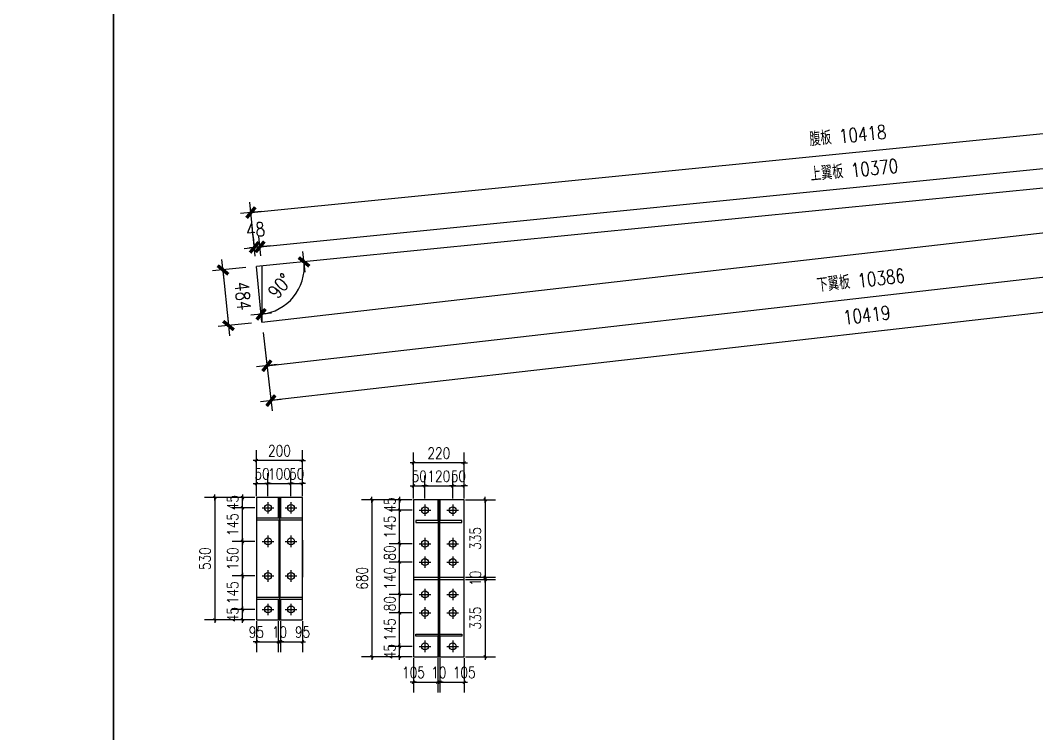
# Model space of a CAD drawing. Header units: millimetres. Extents: x 2287919 to 2522484, y -1845182 to -1736911.
# Drawn here: x 2450396 to 2459196, y -1822726 to -1816546 of the extents above; entities that cross this region are included whole.
import ezdxf

# ---------------------------------------------------------------- set-up
doc = ezdxf.new("R2010")
doc.units = ezdxf.units.MM
doc.header["$LTSCALE"] = 1000
doc.header["$PDMODE"] = 34
doc.styles.add('DIM_FONT', font='simplex.shx', dxfattribs={"width": 0.8, "bigfont": 'hztxt.shx'})
doc.dimstyles.new('WGH(1)', dxfattribs={"dimscale": 1.2, "dimtxt": 100, "dimasz": 0.5, "dimexe": 75, "dimexo": 75, "dimgap": 75, "dimtad": 1, "dimdec": 0, "dimzin": 0, "dimdsep": 46, "dimtxsty": 'DIM_FONT', "dimblk1": '_DIMX', "dimblk2": '_DIMX', "dimsah": 1, "dimcen": 0.09, "dimclrd": 3, "dimclre": 3, "dimclrt": 7, "dimadec": 0, "dimazin": 0, "dimtfac": 1, "dimtdec": 0, "dimtix": 1, "dimtmove": 2, "dimatfit": 3, "dimldrblk": '_DIMX', "dimfxl": 1, "dimtolj": 1, "dimtzin": 0, "dimarcsym": 0})

# ---------------------------------------------------------------- blocks, each defined once
blk = doc.blocks.new('_DIMX')
blk.add_line((-150, 0), (150, 0))
at = {"const_width": 50}
blk.add_lwpolyline([(-70, -70), (70, 70)], dxfattribs=at)
blk = doc.blocks.new('*D1048')
at = {"color": 3, "lineweight": -2}
for p, q in [((2452350.4, -1818688.9), (2452061.5, -1818717.8)), ((2452151.1, -1818709.5), (2452199.1, -1819189.9)), ((2452398.5, -1819170.5), (2452109.6, -1819199.4))]:
    blk.add_line(p, q, dxfattribs=at)
at = {"layer": 'Defpoints', "color": 0}
for p in [(2452440, -1818680), (2452199.1, -1819190.5), (2452488.1, -1819161.6)]:
    blk.add_point(p, dxfattribs=at)
at = {"color": 3, "lineweight": -2, "xscale": 0.6, "yscale": 0.6, "zscale": 0.6}
for p, rotation in [((2452151, -1818708.9), 95.70375005285285), ((2452199.1, -1819190.5), 275.7037500528529)]:
    blk.add_blockref('_DIMX', p, dxfattribs=dict(at, rotation=rotation))
at = {"color": 7, "insert": (2452324.4, -1818934.7), "char_height": 120, "attachment_point": 5, "rotation": 275.70375, "style": 'DIM_FONT'}
blk.add_mtext('\\A1;484', dxfattribs=at)
blk = doc.blocks.new('*D1050')
at = {"color": 3, "lineweight": -2}
for p, q in [((2452431.1, -1818590.4), (2452414.4, -1818423.3)), ((2452479.2, -1818585.6), (2452462.5, -1818418.5)), ((2452422.7, -1818512.9), (2452422.1, -1818513)), ((2452423.3, -1818512.8), (2452471.4, -1818508)), ((2452472, -1818508), (2452472.6, -1818507.9))]:
    blk.add_line(p, q, dxfattribs=at)
at = {"layer": 'Defpoints', "color": 0}
for p in [(2452471.4, -1818508), (2452440, -1818680), (2452488.1, -1818675.2)]:
    blk.add_point(p, dxfattribs=at)
at = {"color": 3, "lineweight": -2, "xscale": 0.6, "yscale": 0.6, "zscale": 0.6}
for p, rotation in [((2452423.3, -1818512.8), 5.703750052342507), ((2452471.4, -1818508), 185.7037500523425)]:
    blk.add_blockref('_DIMX', p, dxfattribs=dict(at, rotation=rotation))
at = {"color": 7, "insert": (2452432.4, -1818361.2), "char_height": 120, "attachment_point": 5, "rotation": 5.70375, "style": 'DIM_FONT'}
blk.add_mtext('\\A1;48', dxfattribs=at)
blk = doc.blocks.new('*D1051')
at = {"color": 3, "lineweight": -2}
for p, q in [((2462797.7, -1817555), (2462781, -1817387.9)), ((2452472, -1818508), (2462789.3, -1817477.5)), ((2452479.2, -1818585.6), (2452462.5, -1818418.5))]:
    blk.add_line(p, q, dxfattribs=at)
at = {"layer": 'Defpoints', "color": 0}
for p in [(2462789.9, -1817477.4), (2462806.6, -1817644.6), (2452488.1, -1818675.2)]:
    blk.add_point(p, dxfattribs=at)
at = {"color": 3, "lineweight": -2, "xscale": 0.6, "yscale": 0.6, "zscale": 0.6}
for p, rotation in [((2462789.9, -1817477.4), 5.703750052297702), ((2452471.4, -1818508), 185.7037500522977)]:
    blk.add_blockref('_DIMX', p, dxfattribs=dict(at, rotation=rotation))
at = {"color": 7, "insert": (2457615.7, -1817843.5), "char_height": 120, "attachment_point": 5, "rotation": 5.70375, "style": 'DIM_FONT'}
blk.add_mtext('\\A1;上翼板 10370', dxfattribs=at)
blk = doc.blocks.new('*D1052')
at = {"color": 3, "lineweight": -2}
for p, q in [((2462797.7, -1817555), (2462750.9, -1817086.8)), ((2452393.8, -1818211.7), (2462759.2, -1817176.4)), ((2452431.1, -1818590.4), (2452384.3, -1818122.2))]:
    blk.add_line(p, q, dxfattribs=at)
at = {"layer": 'Defpoints', "color": 0}
for p in [(2462759.8, -1817176.4), (2462806.6, -1817644.6), (2452440, -1818680)]:
    blk.add_point(p, dxfattribs=at)
at = {"color": 3, "lineweight": -2, "xscale": 0.6, "yscale": 0.6, "zscale": 0.6}
for p, rotation in [((2462759.8, -1817176.4), 5.703750052841298), ((2452393.2, -1818211.8), 185.7037500528413)]:
    blk.add_blockref('_DIMX', p, dxfattribs=dict(at, rotation=rotation))
at = {"color": 7, "insert": (2457561.6, -1817544.8), "char_height": 120, "attachment_point": 5, "rotation": 5.70375, "style": 'DIM_FONT'}
blk.add_mtext('\\A1;腹板 10418', dxfattribs=at)
blk = doc.blocks.new('*D1053')
at = {"color": 3, "lineweight": -2}
for p, q in [((2462816.8, -1818069.7), (2462860, -1818446.9)), ((2452531.9, -1819538.7), (2462849.2, -1818357.5)), ((2452498.3, -1819251), (2452541.5, -1819628.2))]:
    blk.add_line(p, q, dxfattribs=at)
at = {"layer": 'Defpoints', "color": 0}
for p in [(2462806.6, -1817980.2), (2462849.8, -1818357.4), (2452488.1, -1819161.6)]:
    blk.add_point(p, dxfattribs=at)
at = {"color": 3, "lineweight": -2, "xscale": 0.6, "yscale": 0.6, "zscale": 0.6}
for p, rotation in [((2462849.8, -1818357.4), 6.531281720884566), ((2452531.3, -1819538.8), 186.5312817208846)]:
    blk.add_blockref('_DIMX', p, dxfattribs=dict(at, rotation=rotation))
at = {"color": 7, "insert": (2457673.5, -1818799.1), "char_height": 120, "attachment_point": 5, "rotation": 6.53128, "style": 'DIM_FONT'}
blk.add_mtext('\\A1;下翼板 10386', dxfattribs=at)
blk = doc.blocks.new('*D1055')
at = {"color": 3, "lineweight": -2}
for p, q in [((2462850, -1818065.9), (2462927.8, -1818745.2)), ((2462916.9, -1818655.8), (2452566.5, -1819840.8)), ((2452498.3, -1819251), (2452576.1, -1819930.3))]:
    blk.add_line(p, q, dxfattribs=at)
at = {"layer": 'Defpoints', "color": 0}
for p in [(2462839.7, -1817976.4), (2452488.1, -1819161.6), (2452565.9, -1819840.9)]:
    blk.add_point(p, dxfattribs=at)
at = {"color": 3, "lineweight": -2, "xscale": 0.6, "yscale": 0.6, "zscale": 0.6}
for p, rotation in [((2462917.5, -1818655.7), 6.531281720884082), ((2452565.9, -1819840.9), 186.5312817208841)]:
    blk.add_blockref('_DIMX', p, dxfattribs=dict(at, rotation=rotation))
at = {"color": 7, "insert": (2457724.6, -1819099.3), "char_height": 120, "attachment_point": 5, "rotation": 6.53128, "style": 'DIM_FONT'}
blk.add_mtext('\\A1;10419', dxfattribs=at)
blk = doc.blocks.new('*D1056')
at = {"color": 3, "lineweight": -2}
blk.add_arc((2452440, -1818680), 414.8, 275.78663, 5.62087, dxfattribs=at)
at = {"layer": 'Defpoints', "color": 0}
for p in [(2462806.6, -1817644.6), (2452440, -1818680), (2452440, -1818680), (2452682.1, -1819016.8), (2452488.1, -1819161.6)]:
    blk.add_point(p, dxfattribs=at)
at = {"color": 3, "lineweight": -2, "xscale": 0.6, "yscale": 0.6, "zscale": 0.6}
for p, rotation in [((2452852.7, -1818638.8), 95.66231067975106), ((2452481.2, -1819092.7), 185.745189425958)]:
    blk.add_blockref('_DIMX', p, dxfattribs=dict(at, rotation=rotation))
at = {"color": 7, "insert": (2452644.9, -1818847.7), "char_height": 120, "attachment_point": 5, "rotation": 50.70375, "style": 'DIM_FONT'}
blk.add_mtext('\\A1;90°', dxfattribs=at)
blk = doc.blocks.new('*D1057')
at = {"color": 3, "lineweight": -2}
blk.add_arc((2462806.6, -1817644.6), 268.4, 185.83181, 275.57569, dxfattribs=at)
at = {"layer": 'Defpoints', "color": 0}
for p in [(2462806.6, -1817644.6), (2462806.6, -1817644.6), (2462588.6, -1817801.3), (2462839.7, -1817976.4), (2452440, -1818680)]:
    blk.add_point(p, dxfattribs=at)
at = {"color": 3, "lineweight": -2, "xscale": 0.6, "yscale": 0.6, "zscale": 0.6}
for p, rotation in [((2462539.5, -1817671.3), 95.76778192377634), ((2462833.3, -1817911.7), 5.639718181993967)]:
    blk.add_blockref('_DIMX', p, dxfattribs=dict(at, rotation=rotation))
at = {"color": 7, "insert": (2462731.6, -1817736.2), "char_height": 120, "attachment_point": 5, "rotation": 320.70375, "style": 'DIM_FONT'}
blk.add_mtext('\\A1;90°', dxfattribs=at)
blk = doc.blocks.new('*D1027')
at = {"color": 3, "lineweight": -2}
for p, q in [((2452428, -1821650), (2452230, -1821650)), ((2452320, -1821649.82), (2452320, -1821649.64)), ((2452320, -1821740), (2452320, -1821650)), ((2452428, -1821740), (2452230, -1821740)), ((2452320, -1821740.18), (2452320, -1821740.36))]:
    blk.add_line(p, q, dxfattribs=at)
at = {"layer": 'Defpoints', "color": 0}
for p in [(2452320, -1821650), (2452440, -1821650), (2452440, -1821740)]:
    blk.add_point(p, dxfattribs=at)
at = {"color": 3, "lineweight": -2, "xscale": 0.18, "yscale": 0.18, "zscale": 0.18}
for p, rotation in [((2452320, -1821650), 270), ((2452320, -1821740), 90)]:
    blk.add_blockref('_DIMX', p, dxfattribs=dict(at, rotation=rotation))
at = {"color": 7, "insert": (2452236, -1821695), "char_height": 96, "attachment_point": 5, "rotation": 90, "style": 'DIM_FONT'}
blk.add_mtext('\\A1;45', dxfattribs=at)
blk = doc.blocks.new('*D1028')
at = {"color": 3, "lineweight": -2}
for p, q in [((2452428, -1821360), (2452230, -1821360)), ((2452320, -1821649.82), (2452320, -1821360.18)), ((2452428, -1821650), (2452230, -1821650))]:
    blk.add_line(p, q, dxfattribs=at)
at = {"layer": 'Defpoints', "color": 0}
for p in [(2452320, -1821360), (2452440, -1821360), (2452440, -1821650)]:
    blk.add_point(p, dxfattribs=at)
at = {"color": 3, "lineweight": -2, "xscale": 0.18, "yscale": 0.18, "zscale": 0.18}
for p, rotation in [((2452320, -1821360), 90), ((2452320, -1821650), 270)]:
    blk.add_blockref('_DIMX', p, dxfattribs=dict(at, rotation=rotation))
at = {"color": 7, "insert": (2452236, -1821505), "char_height": 96, "attachment_point": 5, "rotation": 90, "style": 'DIM_FONT'}
blk.add_mtext('\\A1;145', dxfattribs=at)
blk = doc.blocks.new('*D1029')
at = {"color": 3, "lineweight": -2}
for p, q in [((2452428, -1821060), (2452230, -1821060)), ((2452320, -1821359.82), (2452320, -1821060.18)), ((2452428, -1821360), (2452230, -1821360))]:
    blk.add_line(p, q, dxfattribs=at)
at = {"layer": 'Defpoints', "color": 0}
for p in [(2452320, -1821060), (2452440, -1821060), (2452440, -1821360)]:
    blk.add_point(p, dxfattribs=at)
at = {"color": 3, "lineweight": -2, "xscale": 0.18, "yscale": 0.18, "zscale": 0.18}
for p, rotation in [((2452320, -1821060), 90), ((2452320, -1821360), 270)]:
    blk.add_blockref('_DIMX', p, dxfattribs=dict(at, rotation=rotation))
at = {"color": 7, "insert": (2452236, -1821210), "char_height": 96, "attachment_point": 5, "rotation": 90, "style": 'DIM_FONT'}
blk.add_mtext('\\A1;150', dxfattribs=at)
blk = doc.blocks.new('*D1030')
at = {"color": 3, "lineweight": -2}
for p, q in [((2452428, -1820770), (2452230, -1820770)), ((2452320, -1821059.82), (2452320, -1820770.18)), ((2452428, -1821060), (2452230, -1821060))]:
    blk.add_line(p, q, dxfattribs=at)
at = {"layer": 'Defpoints', "color": 0}
for p in [(2452320, -1820770), (2452440, -1820770), (2452440, -1821060)]:
    blk.add_point(p, dxfattribs=at)
at = {"color": 3, "lineweight": -2, "xscale": 0.18, "yscale": 0.18, "zscale": 0.18}
for p, rotation in [((2452320, -1820770), 90), ((2452320, -1821060), 270)]:
    blk.add_blockref('_DIMX', p, dxfattribs=dict(at, rotation=rotation))
at = {"color": 7, "insert": (2452236, -1820915), "char_height": 96, "attachment_point": 5, "rotation": 90, "style": 'DIM_FONT'}
blk.add_mtext('\\A1;145', dxfattribs=at)
blk = doc.blocks.new('*D1031')
at = {"color": 3, "lineweight": -2}
for p, q in [((2452428, -1820680), (2452230, -1820680)), ((2452320, -1820679.82), (2452320, -1820679.64)), ((2452320, -1820770), (2452320, -1820680)), ((2452428, -1820770), (2452230, -1820770)), ((2452320, -1820770.18), (2452320, -1820770.36))]:
    blk.add_line(p, q, dxfattribs=at)
at = {"layer": 'Defpoints', "color": 0}
for p in [(2452320, -1820680), (2452440, -1820680), (2452440, -1820770)]:
    blk.add_point(p, dxfattribs=at)
at = {"color": 3, "lineweight": -2, "xscale": 0.18, "yscale": 0.18, "zscale": 0.18}
for p, rotation in [((2452320, -1820680), 270), ((2452320, -1820770), 90)]:
    blk.add_blockref('_DIMX', p, dxfattribs=dict(at, rotation=rotation))
at = {"color": 7, "insert": (2452236, -1820725), "char_height": 96, "attachment_point": 5, "rotation": 90, "style": 'DIM_FONT'}
blk.add_mtext('\\A1;45', dxfattribs=at)
blk = doc.blocks.new('*D1032')
at = {"color": 3, "lineweight": -2}
for p, q in [((2452440, -1820668), (2452440, -1820470)), ((2452540, -1820668), (2452540, -1820470)), ((2452439.82, -1820560), (2452439.64, -1820560)), ((2452440, -1820560), (2452540, -1820560)), ((2452540.18, -1820560), (2452540.36, -1820560))]:
    blk.add_line(p, q, dxfattribs=at)
at = {"layer": 'Defpoints', "color": 0}
for p in [(2452540, -1820560), (2452440, -1820680), (2452540, -1820680)]:
    blk.add_point(p, dxfattribs=at)
at = {"color": 3, "lineweight": -2, "xscale": 0.18, "yscale": 0.18, "zscale": 0.18}
blk.add_blockref('_DIMX', (2452440, -1820560), dxfattribs=at)
at = {"color": 3, "lineweight": -2, "xscale": 0.18, "yscale": 0.18, "zscale": 0.18, "rotation": 180}
blk.add_blockref('_DIMX', (2452540, -1820560), dxfattribs=at)
at = {"color": 7, "insert": (2452490, -1820476), "char_height": 96, "attachment_point": 5, "style": 'DIM_FONT'}
blk.add_mtext('\\A1;50', dxfattribs=at)
blk = doc.blocks.new('*D1033')
at = {"color": 3, "lineweight": -2}
for p, q in [((2452540, -1820668), (2452540, -1820470)), ((2452740, -1820668), (2452740, -1820470)), ((2452539.82, -1820560), (2452539.64, -1820560)), ((2452540, -1820560), (2452740, -1820560)), ((2452740.18, -1820560), (2452740.36, -1820560))]:
    blk.add_line(p, q, dxfattribs=at)
at = {"layer": 'Defpoints', "color": 0}
for p in [(2452740, -1820560), (2452540, -1820680), (2452740, -1820680)]:
    blk.add_point(p, dxfattribs=at)
at = {"color": 3, "lineweight": -2, "xscale": 0.18, "yscale": 0.18, "zscale": 0.18}
blk.add_blockref('_DIMX', (2452540, -1820560), dxfattribs=at)
at = {"color": 3, "lineweight": -2, "xscale": 0.18, "yscale": 0.18, "zscale": 0.18, "rotation": 180}
blk.add_blockref('_DIMX', (2452740, -1820560), dxfattribs=at)
at = {"color": 7, "insert": (2452640, -1820476), "char_height": 96, "attachment_point": 5, "style": 'DIM_FONT'}
blk.add_mtext('\\A1;100', dxfattribs=at)
blk = doc.blocks.new('*D1069')
at = {"color": 3, "lineweight": -2}
for p, q in [((2452740, -1820668), (2452740, -1820470)), ((2452840, -1820668), (2452840, -1820470)), ((2452739.82, -1820560), (2452739.64, -1820560)), ((2452740, -1820560), (2452840, -1820560)), ((2452840.18, -1820560), (2452840.36, -1820560))]:
    blk.add_line(p, q, dxfattribs=at)
at = {"layer": 'Defpoints', "color": 0}
for p in [(2452840, -1820560), (2452740, -1820680), (2452840, -1820680)]:
    blk.add_point(p, dxfattribs=at)
at = {"color": 3, "lineweight": -2, "xscale": 0.18, "yscale": 0.18, "zscale": 0.18}
blk.add_blockref('_DIMX', (2452740, -1820560), dxfattribs=at)
at = {"color": 3, "lineweight": -2, "xscale": 0.18, "yscale": 0.18, "zscale": 0.18, "rotation": 180}
blk.add_blockref('_DIMX', (2452840, -1820560), dxfattribs=at)
at = {"color": 7, "insert": (2452790, -1820476), "char_height": 96, "attachment_point": 5, "style": 'DIM_FONT'}
blk.add_mtext('\\A1;50', dxfattribs=at)
blk = doc.blocks.new('*D1070')
at = {"color": 3, "lineweight": -2}
for p, q in [((2452440, -1820668), (2452440, -1820270)), ((2452840, -1820668), (2452840, -1820270)), ((2452839.82, -1820360), (2452440.18, -1820360))]:
    blk.add_line(p, q, dxfattribs=at)
at = {"layer": 'Defpoints', "color": 0}
for p in [(2452440, -1820360), (2452440, -1820680), (2452840, -1820680)]:
    blk.add_point(p, dxfattribs=at)
at = {"color": 3, "lineweight": -2, "xscale": 0.18, "yscale": 0.18, "zscale": 0.18, "rotation": 180}
blk.add_blockref('_DIMX', (2452440, -1820360), dxfattribs=at)
at = {"color": 3, "lineweight": -2, "xscale": 0.18, "yscale": 0.18, "zscale": 0.18}
blk.add_blockref('_DIMX', (2452840, -1820360), dxfattribs=at)
at = {"color": 7, "insert": (2452640, -1820276), "char_height": 96, "attachment_point": 5, "style": 'DIM_FONT'}
blk.add_mtext('\\A1;200', dxfattribs=at)
blk = doc.blocks.new('*D1034')
at = {"color": 3, "lineweight": -2}
for p, q in [((2452428, -1820680), (2451990, -1820680)), ((2452080, -1820680.18), (2452080, -1821739.82)), ((2452428, -1821740), (2451990, -1821740))]:
    blk.add_line(p, q, dxfattribs=at)
at = {"layer": 'Defpoints', "color": 0}
for p in [(2452440, -1820680), (2452080, -1821740), (2452440, -1821740)]:
    blk.add_point(p, dxfattribs=at)
at = {"color": 3, "lineweight": -2, "xscale": 0.18, "yscale": 0.18, "zscale": 0.18}
for p, rotation in [((2452080, -1820680), 90), ((2452080, -1821740), 270)]:
    blk.add_blockref('_DIMX', p, dxfattribs=dict(at, rotation=rotation))
at = {"color": 7, "insert": (2451996, -1821210), "char_height": 96, "attachment_point": 5, "rotation": 90, "style": 'DIM_FONT'}
blk.add_mtext('\\A1;530', dxfattribs=at)
blk = doc.blocks.new('*D1071')
at = {"color": 3, "lineweight": -2}
for p, q in [((2452440, -1821752), (2452440, -1822020)), ((2452630, -1821752), (2452630, -1822020)), ((2452440.18, -1821930), (2452629.82, -1821930))]:
    blk.add_line(p, q, dxfattribs=at)
at = {"layer": 'Defpoints', "color": 0}
for p in [(2452440, -1821740), (2452630, -1821740), (2452630, -1821930)]:
    blk.add_point(p, dxfattribs=at)
at = {"color": 3, "lineweight": -2, "xscale": 0.18, "yscale": 0.18, "zscale": 0.18, "rotation": 180}
blk.add_blockref('_DIMX', (2452440, -1821930), dxfattribs=at)
at = {"color": 3, "lineweight": -2, "xscale": 0.18, "yscale": 0.18, "zscale": 0.18}
blk.add_blockref('_DIMX', (2452630, -1821930), dxfattribs=at)
at = {"color": 7, "insert": (2452440, -1821846), "char_height": 96, "attachment_point": 5, "style": 'DIM_FONT'}
blk.add_mtext('\\A1;95', dxfattribs=at)
blk = doc.blocks.new('*D1072')
at = {"color": 3, "lineweight": -2}
for p, q in [((2452630, -1821752), (2452630, -1822020)), ((2452650, -1821752), (2452650, -1822020)), ((2452629.82, -1821930), (2452629.64, -1821930)), ((2452630, -1821930), (2452650, -1821930)), ((2452650.18, -1821930), (2452650.36, -1821930))]:
    blk.add_line(p, q, dxfattribs=at)
at = {"layer": 'Defpoints', "color": 0}
for p in [(2452630, -1821740), (2452650, -1821740), (2452650, -1821930)]:
    blk.add_point(p, dxfattribs=at)
at = {"color": 3, "lineweight": -2, "xscale": 0.18, "yscale": 0.18, "zscale": 0.18}
blk.add_blockref('_DIMX', (2452630, -1821930), dxfattribs=at)
at = {"color": 3, "lineweight": -2, "xscale": 0.18, "yscale": 0.18, "zscale": 0.18, "rotation": 180}
blk.add_blockref('_DIMX', (2452650, -1821930), dxfattribs=at)
at = {"color": 7, "insert": (2452640, -1821846), "char_height": 96, "attachment_point": 5, "style": 'DIM_FONT'}
blk.add_mtext('\\A1;10', dxfattribs=at)
blk = doc.blocks.new('*D1073')
at = {"color": 3, "lineweight": -2}
for p, q in [((2452650, -1821752), (2452650, -1822020)), ((2452840, -1821752), (2452840, -1822020)), ((2452650.18, -1821930), (2452839.82, -1821930))]:
    blk.add_line(p, q, dxfattribs=at)
at = {"layer": 'Defpoints', "color": 0}
for p in [(2452650, -1821740), (2452840, -1821740), (2452840, -1821930)]:
    blk.add_point(p, dxfattribs=at)
at = {"color": 3, "lineweight": -2, "xscale": 0.18, "yscale": 0.18, "zscale": 0.18, "rotation": 180}
blk.add_blockref('_DIMX', (2452650, -1821930), dxfattribs=at)
at = {"color": 3, "lineweight": -2, "xscale": 0.18, "yscale": 0.18, "zscale": 0.18}
blk.add_blockref('_DIMX', (2452840, -1821930), dxfattribs=at)
at = {"color": 7, "insert": (2452840, -1821846), "char_height": 96, "attachment_point": 5, "style": 'DIM_FONT'}
blk.add_mtext('\\A1;95', dxfattribs=at)
blk = doc.blocks.new('*D1058')
at = {"color": 3, "lineweight": -2}
for p, q in [((2453788, -1821970), (2453590, -1821970)), ((2453680, -1821969.82), (2453680, -1821969.64)), ((2453680, -1822060), (2453680, -1821970)), ((2453788, -1822060), (2453590, -1822060)), ((2453680, -1822060.18), (2453680, -1822060.36))]:
    blk.add_line(p, q, dxfattribs=at)
at = {"layer": 'Defpoints', "color": 0}
for p in [(2453680, -1821970), (2453800, -1821970), (2453800, -1822060)]:
    blk.add_point(p, dxfattribs=at)
at = {"color": 3, "lineweight": -2, "xscale": 0.18, "yscale": 0.18, "zscale": 0.18}
for p, rotation in [((2453680, -1821970), 270), ((2453680, -1822060), 90)]:
    blk.add_blockref('_DIMX', p, dxfattribs=dict(at, rotation=rotation))
at = {"color": 7, "insert": (2453596, -1822015), "char_height": 96, "attachment_point": 5, "rotation": 90, "style": 'DIM_FONT'}
blk.add_mtext('\\A1;45', dxfattribs=at)
blk = doc.blocks.new('*D1020')
at = {"color": 3, "lineweight": -2}
for p, q in [((2453788, -1821680), (2453590, -1821680)), ((2453680, -1821969.82), (2453680, -1821680.18)), ((2453788, -1821970), (2453590, -1821970))]:
    blk.add_line(p, q, dxfattribs=at)
at = {"layer": 'Defpoints', "color": 0}
for p in [(2453680, -1821680), (2453800, -1821680), (2453800, -1821970)]:
    blk.add_point(p, dxfattribs=at)
at = {"color": 3, "lineweight": -2, "xscale": 0.18, "yscale": 0.18, "zscale": 0.18}
for p, rotation in [((2453680, -1821680), 90), ((2453680, -1821970), 270)]:
    blk.add_blockref('_DIMX', p, dxfattribs=dict(at, rotation=rotation))
at = {"color": 7, "insert": (2453596, -1821825), "char_height": 96, "attachment_point": 5, "rotation": 90, "style": 'DIM_FONT'}
blk.add_mtext('\\A1;145', dxfattribs=at)
blk = doc.blocks.new('*D1021')
at = {"color": 3, "lineweight": -2}
for p, q in [((2453788, -1821520), (2453590, -1821520)), ((2453680, -1821519.82), (2453680, -1821519.64)), ((2453680, -1821680), (2453680, -1821520)), ((2453788, -1821680), (2453590, -1821680)), ((2453680, -1821680.18), (2453680, -1821680.36))]:
    blk.add_line(p, q, dxfattribs=at)
at = {"layer": 'Defpoints', "color": 0}
for p in [(2453680, -1821520), (2453800, -1821520), (2453800, -1821680)]:
    blk.add_point(p, dxfattribs=at)
at = {"color": 3, "lineweight": -2, "xscale": 0.18, "yscale": 0.18, "zscale": 0.18}
for p, rotation in [((2453680, -1821520), 270), ((2453680, -1821680), 90)]:
    blk.add_blockref('_DIMX', p, dxfattribs=dict(at, rotation=rotation))
at = {"color": 7, "insert": (2453596, -1821600), "char_height": 96, "attachment_point": 5, "rotation": 90, "style": 'DIM_FONT'}
blk.add_mtext('\\A1;80', dxfattribs=at)
blk = doc.blocks.new('*D1022')
at = {"color": 3, "lineweight": -2}
for p, q in [((2453788, -1821240), (2453590, -1821240)), ((2453680, -1821519.82), (2453680, -1821240.18)), ((2453788, -1821520), (2453590, -1821520))]:
    blk.add_line(p, q, dxfattribs=at)
at = {"layer": 'Defpoints', "color": 0}
for p in [(2453680, -1821240), (2453800, -1821240), (2453800, -1821520)]:
    blk.add_point(p, dxfattribs=at)
at = {"color": 3, "lineweight": -2, "xscale": 0.18, "yscale": 0.18, "zscale": 0.18}
for p, rotation in [((2453680, -1821240), 90), ((2453680, -1821520), 270)]:
    blk.add_blockref('_DIMX', p, dxfattribs=dict(at, rotation=rotation))
at = {"color": 7, "insert": (2453596, -1821380), "char_height": 96, "attachment_point": 5, "rotation": 90, "style": 'DIM_FONT'}
blk.add_mtext('\\A1;140', dxfattribs=at)
blk = doc.blocks.new('*D1023')
at = {"color": 3, "lineweight": -2}
for p, q in [((2453788, -1821080), (2453590, -1821080)), ((2453680, -1821079.82), (2453680, -1821079.64)), ((2453680, -1821240), (2453680, -1821080)), ((2453788, -1821240), (2453590, -1821240)), ((2453680, -1821240.18), (2453680, -1821240.36))]:
    blk.add_line(p, q, dxfattribs=at)
at = {"layer": 'Defpoints', "color": 0}
for p in [(2453680, -1821080), (2453800, -1821080), (2453800, -1821240)]:
    blk.add_point(p, dxfattribs=at)
at = {"color": 3, "lineweight": -2, "xscale": 0.18, "yscale": 0.18, "zscale": 0.18}
for p, rotation in [((2453680, -1821080), 270), ((2453680, -1821240), 90)]:
    blk.add_blockref('_DIMX', p, dxfattribs=dict(at, rotation=rotation))
at = {"color": 7, "insert": (2453596, -1821160), "char_height": 96, "attachment_point": 5, "rotation": 90, "style": 'DIM_FONT'}
blk.add_mtext('\\A1;80', dxfattribs=at)
blk = doc.blocks.new('*D1024')
at = {"color": 3, "lineweight": -2}
for p, q in [((2453788, -1820790), (2453590, -1820790)), ((2453680, -1821079.82), (2453680, -1820790.18)), ((2453788, -1821080), (2453590, -1821080))]:
    blk.add_line(p, q, dxfattribs=at)
at = {"layer": 'Defpoints', "color": 0}
for p in [(2453680, -1820790), (2453800, -1820790), (2453800, -1821080)]:
    blk.add_point(p, dxfattribs=at)
at = {"color": 3, "lineweight": -2, "xscale": 0.18, "yscale": 0.18, "zscale": 0.18}
for p, rotation in [((2453680, -1820790), 90), ((2453680, -1821080), 270)]:
    blk.add_blockref('_DIMX', p, dxfattribs=dict(at, rotation=rotation))
at = {"color": 7, "insert": (2453596, -1820935), "char_height": 96, "attachment_point": 5, "rotation": 90, "style": 'DIM_FONT'}
blk.add_mtext('\\A1;145', dxfattribs=at)
blk = doc.blocks.new('*D1059')
at = {"color": 3, "lineweight": -2}
for p, q in [((2453788, -1820700), (2453590, -1820700)), ((2453680, -1820699.82), (2453680, -1820699.64)), ((2453680, -1820790), (2453680, -1820700)), ((2453788, -1820790), (2453590, -1820790)), ((2453680, -1820790.18), (2453680, -1820790.36))]:
    blk.add_line(p, q, dxfattribs=at)
at = {"layer": 'Defpoints', "color": 0}
for p in [(2453680, -1820700), (2453800, -1820700), (2453800, -1820790)]:
    blk.add_point(p, dxfattribs=at)
at = {"color": 3, "lineweight": -2, "xscale": 0.18, "yscale": 0.18, "zscale": 0.18}
for p, rotation in [((2453680, -1820700), 270), ((2453680, -1820790), 90)]:
    blk.add_blockref('_DIMX', p, dxfattribs=dict(at, rotation=rotation))
at = {"color": 7, "insert": (2453596, -1820745), "char_height": 96, "attachment_point": 5, "rotation": 90, "style": 'DIM_FONT'}
blk.add_mtext('\\A1;45', dxfattribs=at)
blk = doc.blocks.new('*D1025')
at = {"color": 3, "lineweight": -2}
for p, q in [((2453800, -1820688), (2453800, -1820490)), ((2453900, -1820688), (2453900, -1820490)), ((2453799.82, -1820580), (2453799.64, -1820580)), ((2453800, -1820580), (2453900, -1820580)), ((2453900.18, -1820580), (2453900.36, -1820580))]:
    blk.add_line(p, q, dxfattribs=at)
at = {"layer": 'Defpoints', "color": 0}
for p in [(2453900, -1820580), (2453800, -1820700), (2453900, -1820700)]:
    blk.add_point(p, dxfattribs=at)
at = {"color": 3, "lineweight": -2, "xscale": 0.18, "yscale": 0.18, "zscale": 0.18}
blk.add_blockref('_DIMX', (2453800, -1820580), dxfattribs=at)
at = {"color": 3, "lineweight": -2, "xscale": 0.18, "yscale": 0.18, "zscale": 0.18, "rotation": 180}
blk.add_blockref('_DIMX', (2453900, -1820580), dxfattribs=at)
at = {"color": 7, "insert": (2453850, -1820496), "char_height": 96, "attachment_point": 5, "style": 'DIM_FONT'}
blk.add_mtext('\\A1;50', dxfattribs=at)
blk = doc.blocks.new('*D1026')
at = {"color": 3, "lineweight": -2}
for p, q in [((2453900, -1820688), (2453900, -1820490)), ((2454140, -1820688), (2454140, -1820490)), ((2453899.82, -1820580), (2453899.64, -1820580)), ((2453900, -1820580), (2454140, -1820580)), ((2454140.18, -1820580), (2454140.36, -1820580))]:
    blk.add_line(p, q, dxfattribs=at)
at = {"layer": 'Defpoints', "color": 0}
for p in [(2454140, -1820580), (2453900, -1820700), (2454140, -1820700)]:
    blk.add_point(p, dxfattribs=at)
at = {"color": 3, "lineweight": -2, "xscale": 0.18, "yscale": 0.18, "zscale": 0.18}
blk.add_blockref('_DIMX', (2453900, -1820580), dxfattribs=at)
at = {"color": 3, "lineweight": -2, "xscale": 0.18, "yscale": 0.18, "zscale": 0.18, "rotation": 180}
blk.add_blockref('_DIMX', (2454140, -1820580), dxfattribs=at)
at = {"color": 7, "insert": (2454020, -1820496), "char_height": 96, "attachment_point": 5, "style": 'DIM_FONT'}
blk.add_mtext('\\A1;120', dxfattribs=at)
blk = doc.blocks.new('*D1060')
at = {"color": 3, "lineweight": -2}
for p, q in [((2454140, -1820688), (2454140, -1820490)), ((2454240, -1820688), (2454240, -1820490)), ((2454139.82, -1820580), (2454139.64, -1820580)), ((2454140, -1820580), (2454240, -1820580)), ((2454240.18, -1820580), (2454240.36, -1820580))]:
    blk.add_line(p, q, dxfattribs=at)
at = {"layer": 'Defpoints', "color": 0}
for p in [(2454240, -1820580), (2454140, -1820700), (2454240, -1820700)]:
    blk.add_point(p, dxfattribs=at)
at = {"color": 3, "lineweight": -2, "xscale": 0.18, "yscale": 0.18, "zscale": 0.18}
blk.add_blockref('_DIMX', (2454140, -1820580), dxfattribs=at)
at = {"color": 3, "lineweight": -2, "xscale": 0.18, "yscale": 0.18, "zscale": 0.18, "rotation": 180}
blk.add_blockref('_DIMX', (2454240, -1820580), dxfattribs=at)
at = {"color": 7, "insert": (2454190, -1820496), "char_height": 96, "attachment_point": 5, "style": 'DIM_FONT'}
blk.add_mtext('\\A1;50', dxfattribs=at)
blk = doc.blocks.new('*D1061')
at = {"color": 3, "lineweight": -2}
for p, q in [((2453800, -1820688), (2453800, -1820290)), ((2454240, -1820688), (2454240, -1820290)), ((2454239.82, -1820380), (2453800.18, -1820380))]:
    blk.add_line(p, q, dxfattribs=at)
at = {"layer": 'Defpoints', "color": 0}
for p in [(2453800, -1820380), (2453800, -1820700), (2454240, -1820700)]:
    blk.add_point(p, dxfattribs=at)
at = {"color": 3, "lineweight": -2, "xscale": 0.18, "yscale": 0.18, "zscale": 0.18, "rotation": 180}
blk.add_blockref('_DIMX', (2453800, -1820380), dxfattribs=at)
at = {"color": 3, "lineweight": -2, "xscale": 0.18, "yscale": 0.18, "zscale": 0.18}
blk.add_blockref('_DIMX', (2454240, -1820380), dxfattribs=at)
at = {"color": 7, "insert": (2454020, -1820296), "char_height": 96, "attachment_point": 5, "style": 'DIM_FONT'}
blk.add_mtext('\\A1;220', dxfattribs=at)
blk = doc.blocks.new('*D1062')
at = {"color": 3, "lineweight": -2}
for p, q in [((2453788, -1820700), (2453350, -1820700)), ((2453440, -1820700.18), (2453440, -1822059.82)), ((2453788, -1822060), (2453350, -1822060))]:
    blk.add_line(p, q, dxfattribs=at)
at = {"layer": 'Defpoints', "color": 0}
for p in [(2453800, -1820700), (2453440, -1822060), (2453800, -1822060)]:
    blk.add_point(p, dxfattribs=at)
at = {"color": 3, "lineweight": -2, "xscale": 0.18, "yscale": 0.18, "zscale": 0.18}
for p, rotation in [((2453440, -1820700), 90), ((2453440, -1822060), 270)]:
    blk.add_blockref('_DIMX', p, dxfattribs=dict(at, rotation=rotation))
at = {"color": 7, "insert": (2453356, -1821380), "char_height": 96, "attachment_point": 5, "rotation": 90, "style": 'DIM_FONT'}
blk.add_mtext('\\A1;680', dxfattribs=at)
blk = doc.blocks.new('*D1063')
at = {"color": 3, "lineweight": -2}
for p, q in [((2454252, -1820700), (2454511, -1820700)), ((2454421, -1820700.18), (2454421, -1821369.82)), ((2454252, -1821370), (2454511, -1821370))]:
    blk.add_line(p, q, dxfattribs=at)
at = {"layer": 'Defpoints', "color": 0}
for p in [(2454240, -1820700), (2454240, -1821370), (2454421, -1821370)]:
    blk.add_point(p, dxfattribs=at)
at = {"color": 3, "lineweight": -2, "xscale": 0.18, "yscale": 0.18, "zscale": 0.18}
for p, rotation in [((2454421, -1820700), 90), ((2454421, -1821370), 270)]:
    blk.add_blockref('_DIMX', p, dxfattribs=dict(at, rotation=rotation))
at = {"color": 7, "insert": (2454337, -1821035), "char_height": 96, "attachment_point": 5, "rotation": 90, "style": 'DIM_FONT'}
blk.add_mtext('\\A1;335', dxfattribs=at)
blk = doc.blocks.new('*D1064')
at = {"color": 3, "lineweight": -2}
for p, q in [((2454252, -1821370), (2454511, -1821370)), ((2454252, -1821390), (2454511, -1821390)), ((2454421, -1821369.82), (2454421, -1821369.64)), ((2454421, -1821370), (2454421, -1821390)), ((2454421, -1821390.18), (2454421, -1821390.36))]:
    blk.add_line(p, q, dxfattribs=at)
at = {"layer": 'Defpoints', "color": 0}
for p in [(2454240, -1821370), (2454240, -1821390), (2454421, -1821390)]:
    blk.add_point(p, dxfattribs=at)
at = {"color": 3, "lineweight": -2, "xscale": 0.18, "yscale": 0.18, "zscale": 0.18}
for p, rotation in [((2454421, -1821370), 270), ((2454421, -1821390), 90)]:
    blk.add_blockref('_DIMX', p, dxfattribs=dict(at, rotation=rotation))
at = {"color": 7, "insert": (2454337, -1821380), "char_height": 96, "attachment_point": 5, "rotation": 90, "style": 'DIM_FONT'}
blk.add_mtext('\\A1;10', dxfattribs=at)
blk = doc.blocks.new('*D1065')
at = {"color": 3, "lineweight": -2}
for p, q in [((2454252, -1821390), (2454511, -1821390)), ((2454421, -1821390.18), (2454421, -1822059.82)), ((2454252, -1822060), (2454511, -1822060))]:
    blk.add_line(p, q, dxfattribs=at)
at = {"layer": 'Defpoints', "color": 0}
for p in [(2454240, -1821390), (2454240, -1822060), (2454421, -1822060)]:
    blk.add_point(p, dxfattribs=at)
at = {"color": 3, "lineweight": -2, "xscale": 0.18, "yscale": 0.18, "zscale": 0.18}
for p, rotation in [((2454421, -1821390), 90), ((2454421, -1822060), 270)]:
    blk.add_blockref('_DIMX', p, dxfattribs=dict(at, rotation=rotation))
at = {"color": 7, "insert": (2454337, -1821725), "char_height": 96, "attachment_point": 5, "rotation": 90, "style": 'DIM_FONT'}
blk.add_mtext('\\A1;335', dxfattribs=at)
blk = doc.blocks.new('*D1066')
at = {"color": 3, "lineweight": -2}
for p, q in [((2453800, -1822072), (2453800, -1822370)), ((2454010, -1822072), (2454010, -1822370)), ((2453800.18, -1822280), (2454009.82, -1822280))]:
    blk.add_line(p, q, dxfattribs=at)
at = {"layer": 'Defpoints', "color": 0}
for p in [(2453800, -1822060), (2454010, -1822060), (2454010, -1822280)]:
    blk.add_point(p, dxfattribs=at)
at = {"color": 3, "lineweight": -2, "xscale": 0.18, "yscale": 0.18, "zscale": 0.18, "rotation": 180}
blk.add_blockref('_DIMX', (2453800, -1822280), dxfattribs=at)
at = {"color": 3, "lineweight": -2, "xscale": 0.18, "yscale": 0.18, "zscale": 0.18}
blk.add_blockref('_DIMX', (2454010, -1822280), dxfattribs=at)
at = {"color": 7, "insert": (2453800, -1822196), "char_height": 96, "attachment_point": 5, "style": 'DIM_FONT'}
blk.add_mtext('\\A1;105', dxfattribs=at)
blk = doc.blocks.new('*D1067')
at = {"color": 3, "lineweight": -2}
for p, q in [((2454010, -1822072), (2454010, -1822370)), ((2454030, -1822072), (2454030, -1822370)), ((2454009.82, -1822280), (2454009.64, -1822280)), ((2454010, -1822280), (2454030, -1822280)), ((2454030.18, -1822280), (2454030.36, -1822280))]:
    blk.add_line(p, q, dxfattribs=at)
at = {"layer": 'Defpoints', "color": 0}
for p in [(2454010, -1822060), (2454030, -1822060), (2454030, -1822280)]:
    blk.add_point(p, dxfattribs=at)
at = {"color": 3, "lineweight": -2, "xscale": 0.18, "yscale": 0.18, "zscale": 0.18}
blk.add_blockref('_DIMX', (2454010, -1822280), dxfattribs=at)
at = {"color": 3, "lineweight": -2, "xscale": 0.18, "yscale": 0.18, "zscale": 0.18, "rotation": 180}
blk.add_blockref('_DIMX', (2454030, -1822280), dxfattribs=at)
at = {"color": 7, "insert": (2454020, -1822196), "char_height": 96, "attachment_point": 5, "style": 'DIM_FONT'}
blk.add_mtext('\\A1;10', dxfattribs=at)
blk = doc.blocks.new('*D1068')
at = {"color": 3, "lineweight": -2}
for p, q in [((2454030, -1822072), (2454030, -1822370)), ((2454240, -1822072), (2454240, -1822370)), ((2454030.18, -1822280), (2454239.82, -1822280))]:
    blk.add_line(p, q, dxfattribs=at)
at = {"layer": 'Defpoints', "color": 0}
for p in [(2454030, -1822060), (2454240, -1822060), (2454240, -1822280)]:
    blk.add_point(p, dxfattribs=at)
at = {"color": 3, "lineweight": -2, "xscale": 0.18, "yscale": 0.18, "zscale": 0.18, "rotation": 180}
blk.add_blockref('_DIMX', (2454030, -1822280), dxfattribs=at)
at = {"color": 3, "lineweight": -2, "xscale": 0.18, "yscale": 0.18, "zscale": 0.18}
blk.add_blockref('_DIMX', (2454240, -1822280), dxfattribs=at)
at = {"color": 7, "insert": (2454240, -1822196), "char_height": 96, "attachment_point": 5, "style": 'DIM_FONT'}
blk.add_mtext('\\A1;105', dxfattribs=at)

msp = doc.modelspace()

# ---------------------------------------------------------------- linework, layer by layer
for p, q in [((2462806.6, -1817644.6), (2452440, -1818680)), ((2452488.1, -1819161.6), (2462839.7, -1817976.4)), ((2452440, -1820680), (2452440, -1821740)), ((2452840, -1820680), (2452440, -1820680)), ((2452630, -1820680), (2452630, -1820860)), ((2452650, -1820680), (2452650, -1820860)), ((2452840, -1821740), (2452840, -1820680)), ((2452490, -1820770), (2452590, -1820770)), ((2452540, -1820720), (2452540, -1820820)), ((2452690, -1820770), (2452790, -1820770)), ((2452740, -1820720), (2452740, -1820820)), ((2453800, -1820700), (2453800, -1822060)), ((2454240, -1820700), (2453800, -1820700)), ((2453900, -1820740), (2453900, -1820840)), ((2454010, -1820700), (2454010, -1820880)), ((2454030, -1820700), (2454030, -1820880)), ((2454140, -1820740), (2454140, -1820840)), ((2454240, -1822060), (2454240, -1820700)), ((2453850, -1820790), (2453950, -1820790)), ((2454090, -1820790), (2454190, -1820790)), ((2452640, -1820876), (2452634, -1820876)), ((2452540, -1821010), (2452540, -1821110)), ((2452740, -1821010), (2452740, -1821110)), ((2453900, -1821030), (2453900, -1821130)), ((2454140, -1821030), (2454140, -1821130)), ((2452490, -1821060), (2452590, -1821060)), ((2452690, -1821060), (2452790, -1821060)), ((2452840, -1821050), (2452840, -1821370)), ((2453850, -1821080), (2453950, -1821080)), ((2454090, -1821080), (2454190, -1821080)), ((2453900, -1821190), (2453900, -1821290)), ((2454140, -1821190), (2454140, -1821290)), ((2452540, -1821310), (2452540, -1821410)), ((2452740, -1821310), (2452740, -1821410)), ((2453850, -1821240), (2453950, -1821240)), ((2454090, -1821240), (2454190, -1821240)), ((2452490, -1821360), (2452590, -1821360)), ((2452690, -1821360), (2452790, -1821360)), ((2453800, -1821370), (2454014, -1821370)), ((2453800, -1821390), (2454014, -1821390)), ((2454026, -1821370), (2454240, -1821370)), ((2454026, -1821390), (2454240, -1821390)), ((2453900, -1821470), (2453900, -1821570)), ((2454140, -1821470), (2454140, -1821570)), ((2452630, -1821560), (2452630, -1821740)), ((2452634, -1821544), (2452646, -1821544)), ((2452650, -1821560), (2452650, -1821740)), ((2453850, -1821520), (2453950, -1821520)), ((2454090, -1821520), (2454190, -1821520)), ((2452490, -1821650), (2452590, -1821650)), ((2452540, -1821600), (2452540, -1821700)), ((2452690, -1821650), (2452790, -1821650)), ((2452740, -1821600), (2452740, -1821700)), ((2453900, -1821630), (2453900, -1821730)), ((2454140, -1821630), (2454140, -1821730)), ((2452440, -1821740), (2452840, -1821740)), ((2453850, -1821680), (2453950, -1821680)), ((2454090, -1821680), (2454190, -1821680)), ((2453900, -1821920), (2453900, -1822020)), ((2454010, -1821880), (2454010, -1822060)), ((2454030, -1821880), (2454030, -1822060)), ((2454140, -1821920), (2454140, -1822020)), ((2453850, -1821970), (2453950, -1821970)), ((2454090, -1821970), (2454190, -1821970)), ((2453800, -1822060), (2454240, -1822060))]:
    msp.add_line(p, q)
at = {"color": 1}
for p, q in [((2452488.1, -1819161.6), (2452440, -1818680)), ((2452640, -1820680), (2452640, -1821740)), ((2454020, -1820700), (2454020, -1821880)), ((2454020, -1822060), (2454020, -1821880))]:
    msp.add_line(p, q, dxfattribs=at)
at = {"color": 2}
msp.add_line((2452488.1, -1818675.2), (2452488.1, -1819161.6), dxfattribs=at)
at = {"color": 4}
for p, q in [((2454020, -1820700), (2454010, -1820700)), ((2452840, -1820860), (2452440, -1820860)), ((2452840, -1820876), (2452440, -1820876)), ((2452634, -1820876), (2452634, -1821544)), ((2452646, -1821544), (2452646, -1820876)), ((2454020, -1820880), (2453820, -1820880)), ((2453820, -1820880), (2453820, -1820896)), ((2453820, -1820896), (2454220, -1820896)), ((2454014, -1820880), (2454014, -1821880)), ((2454220, -1820880), (2454020, -1820880)), ((2454026, -1820880), (2454026, -1821880)), ((2454220, -1820896), (2454220, -1820880)), ((2452440, -1821544), (2452840, -1821544)), ((2452440, -1821560), (2452840, -1821560)), ((2453820, -1821880), (2453820, -1821864)), ((2453820, -1821864), (2454220, -1821864)), ((2454020, -1821880), (2453820, -1821880)), ((2454020, -1821880), (2454010, -1821880)), ((2454220, -1821880), (2454020, -1821880)), ((2454220, -1821864), (2454220, -1821880)), ((2454010, -1822060), (2454030, -1822060))]:
    msp.add_line(p, q, dxfattribs=at)
for points in [[(2433383.9, -1812912), (2451203.9, -1812912), (2451203.9, -1825512), (2433383.9, -1825512)], [(2451203.9, -1812912), (2469023.9, -1812912), (2469023.9, -1825512), (2451203.9, -1825512)]]:
    msp.add_lwpolyline(points, close=True)
for centre in [(2452540, -1820770), (2452740, -1820770), (2453900, -1820790), (2454140, -1820790), (2452540, -1821060), (2452740, -1821060), (2453900, -1821080), (2454140, -1821080), (2453900, -1821240), (2454140, -1821240), (2452540, -1821360), (2452740, -1821360), (2453900, -1821520), (2454140, -1821520), (2452540, -1821650), (2452740, -1821650), (2453900, -1821680), (2454140, -1821680), (2453900, -1821970), (2454140, -1821970)]:
    msp.add_circle(centre, 30)

# ---------------------------------------------------------------- dimensions: what is measured, and where the dimension line sits
for p1, p2, distance, text, picture, middle in [((2452440, -1818680), (2462806.6, -1817644.6), 470.5, '腹板 10418', '*D1052', (2457561.6, -1817544.8)), ((2452488.1, -1819161.6), (2462806.6, -1817980.2), -379.7, '下翼板 10386', '*D1053', (2457673.5, -1818799.1))]:
    dim = msp.add_aligned_dim(p1=p1, p2=p2, distance=distance, text=text, dimstyle='WGH(1)')
    dim.commit()
    dim.dimension.update_dxf_attribs({"geometry": picture, "text_midpoint": middle})
dim = msp.add_linear_dim(base=(2462789.9, -1817477.4), p1=(2452488.1, -1818675.2), p2=(2462806.6, -1817644.6), angle=185.70375, text='上翼板 10370', dimstyle='WGH(1)')
dim.commit()
dim.dimension.update_dxf_attribs({"geometry": '*D1051', "text_midpoint": (2457615.7, -1817843.5)})
for base, line1, line2, picture, middle in [((2462588.6, -1817801.3), ((2462839.7, -1817976.4), (2462806.6, -1817644.6)), ((2462806.6, -1817644.6), (2452440, -1818680)), '*D1057', (2462731.6, -1817736.2)), ((2452682.1, -1819016.8), ((2462806.6, -1817644.6), (2452440, -1818680)), ((2452488.1, -1819161.6), (2452440, -1818680)), '*D1056', (2452644.9, -1818847.7))]:
    dim = msp.add_angular_dim_2l(base=base, line1=line1, line2=line2, dimstyle='WGH(1)')
    dim.commit()
    dim.dimension.update_dxf_attribs({"geometry": picture, "text_midpoint": middle})
for p1, p2, distance, picture, middle in [((2462839.7, -1817976.4), (2452488.1, -1819161.6), 683.7, '*D1055', (2457724.6, -1819099.3)), ((2452440, -1818680), (2452488.1, -1818675.2), 168, '*D1050', (2452432.4, -1818361.2)), ((2452440, -1818680), (2452488.1, -1819161.6), -290.4, '*D1048', (2452324.4, -1818934.7))]:
    dim = msp.add_aligned_dim(p1=p1, p2=p2, distance=distance, dimstyle='WGH(1)')
    dim.commit()
    dim.dimension.update_dxf_attribs({"geometry": picture, "text_midpoint": middle})
at = {"color": 1}
for p1, p2, distance, picture, middle in [((2452840, -1820680), (2452440, -1820680), -320, '*D1070', (2452640, -1820276)), ((2454240, -1820700), (2453800, -1820700), -320, '*D1061', (2454020, -1820296)), ((2452440, -1820680), (2452440, -1821740), -360, '*D1034', (2451996, -1821210)), ((2453800, -1820700), (2453800, -1822060), -360, '*D1062', (2453356, -1821380))]:
    dim = msp.add_aligned_dim(p1=p1, p2=p2, distance=distance, dimstyle='WGH(1)', override={"dimtxt": 80, "dimasz": 0.15, "dimexo": 10, "dimgap": 30, "dimlfac": 0.5}, dxfattribs=at)
    dim.commit()
    dim.dimension.update_dxf_attribs({"geometry": picture, "text_midpoint": middle})
for base, p1, p2, picture, middle in [((2452540, -1820560), (2452440, -1820680), (2452540, -1820680), '*D1032', (2452490, -1820476)), ((2452740, -1820560), (2452540, -1820680), (2452740, -1820680), '*D1033', (2452640, -1820476)), ((2452840, -1820560), (2452740, -1820680), (2452840, -1820680), '*D1069', (2452790, -1820476)), ((2453900, -1820580), (2453800, -1820700), (2453900, -1820700), '*D1025', (2453850, -1820496)), ((2454140, -1820580), (2453900, -1820700), (2454140, -1820700), '*D1026', (2454020, -1820496)), ((2454240, -1820580), (2454140, -1820700), (2454240, -1820700), '*D1060', (2454190, -1820496)), ((2452650, -1821930), (2452630, -1821740), (2452650, -1821740), '*D1072', (2452640, -1821846)), ((2454030, -1822280), (2454010, -1822060), (2454030, -1822060), '*D1067', (2454020, -1822196))]:
    dim = msp.add_linear_dim(base=base, p1=p1, p2=p2, dimstyle='WGH(1)', override={"dimtxt": 80, "dimasz": 0.15, "dimexo": 10, "dimgap": 30, "dimlfac": 0.5}, dxfattribs=at)
    dim.commit()
    dim.dimension.update_dxf_attribs({"geometry": picture, "text_midpoint": middle})
for base, p1, p2, picture, middle in [((2452320, -1820680), (2452440, -1820770), (2452440, -1820680), '*D1031', (2452236, -1820725)), ((2453680, -1820700), (2453800, -1820790), (2453800, -1820700), '*D1059', (2453596, -1820745)), ((2454421, -1821370), (2454240, -1820700), (2454240, -1821370), '*D1063', (2454337, -1821035)), ((2452320, -1820770), (2452440, -1821060), (2452440, -1820770), '*D1030', (2452236, -1820915)), ((2453680, -1820790), (2453800, -1821080), (2453800, -1820790), '*D1024', (2453596, -1820935)), ((2452320, -1821060), (2452440, -1821360), (2452440, -1821060), '*D1029', (2452236, -1821210)), ((2453680, -1821080), (2453800, -1821240), (2453800, -1821080), '*D1023', (2453596, -1821160)), ((2453680, -1821240), (2453800, -1821520), (2453800, -1821240), '*D1022', (2453596, -1821380)), ((2454421, -1821390), (2454240, -1821370), (2454240, -1821390), '*D1064', (2454337, -1821380)), ((2452320, -1821360), (2452440, -1821650), (2452440, -1821360), '*D1028', (2452236, -1821505)), ((2454421, -1822060), (2454240, -1821390), (2454240, -1822060), '*D1065', (2454337, -1821725)), ((2453680, -1821520), (2453800, -1821680), (2453800, -1821520), '*D1021', (2453596, -1821600)), ((2452320, -1821650), (2452440, -1821740), (2452440, -1821650), '*D1027', (2452236, -1821695)), ((2453680, -1821680), (2453800, -1821970), (2453800, -1821680), '*D1020', (2453596, -1821825)), ((2453680, -1821970), (2453800, -1822060), (2453800, -1821970), '*D1058', (2453596, -1822015))]:
    dim = msp.add_linear_dim(base=base, p1=p1, p2=p2, angle=90, dimstyle='WGH(1)', override={"dimtxt": 80, "dimasz": 0.15, "dimexo": 10, "dimgap": 30, "dimlfac": 0.5}, dxfattribs=at)
    dim.commit()
    dim.dimension.update_dxf_attribs({"geometry": picture, "text_midpoint": middle})
for base, p1, p2, picture, middle in [((2452630, -1821930), (2452440, -1821740), (2452630, -1821740), '*D1071', (2452440, -1821846)), ((2452840, -1821930), (2452650, -1821740), (2452840, -1821740), '*D1073', (2452840, -1821846)), ((2454010, -1822280), (2453800, -1822060), (2454010, -1822060), '*D1066', (2453800, -1822196)), ((2454240, -1822280), (2454030, -1822060), (2454240, -1822060), '*D1068', (2454240, -1822196))]:
    dim = msp.add_linear_dim(base=base, p1=p1, p2=p2, dimstyle='WGH(1)', override={"dimtxt": 80, "dimasz": 0.15, "dimexo": 10, "dimgap": 30, "dimlfac": 0.5}, dxfattribs=at)
    dim.commit()
    dim.dimension.update_dxf_attribs({"geometry": picture, "text_midpoint": middle, "dimtype": 160})

doc.saveas('drawing.dxf')
